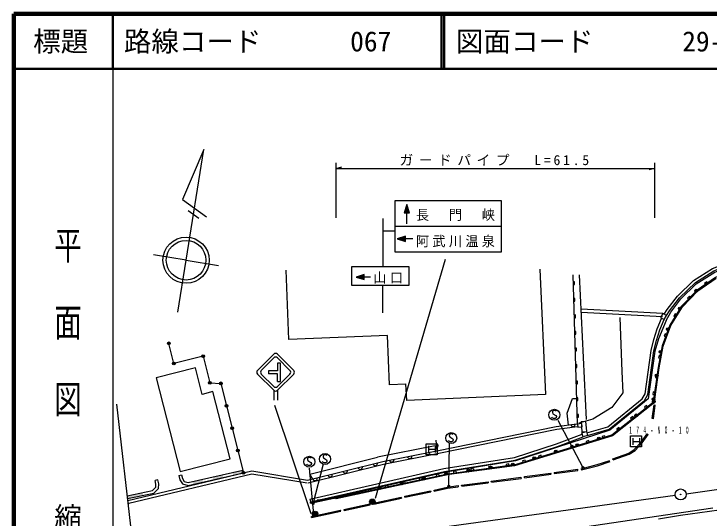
# Model space of a CAD drawing. Units: millimetres, scale not verified. Extents: x 40000 to 680000, y 20000 to 380000.
# Drawn here: x 40000 to 166405, y 288257 to 380000 of the extents above; entities that cross this region are included whole.
import ezdxf
from ezdxf.enums import TextEntityAlignment as Align

# ---------------------------------------------------------------- set-up
doc = ezdxf.new("R2010")
doc.units = ezdxf.units.MM
doc.header["$LTSCALE"] = 1000
for name, color, linetype, lineweight in [('M-BGD', 7, 'Continuous', 25), ('M-TTL', 2, 'Continuous', 140), ('M-TTL-BAND', 7, 'Continuous', 25), ('M-TTL-LINE', 7, 'Continuous', 50)]:
    doc.layers.add(name, color=color, linetype=linetype, lineweight=lineweight)
doc.layers.add('M-TTL-TXT', color=7, linetype='Continuous')
doc.styles.add('@ＭＳ ゴシック', font='')
doc.styles.add('ＭＳ ゴシック', font='')
doc.styles.get('@ＭＳ ゴシック').set_extended_font_data('@MS Gothic')
doc.styles.get('ＭＳ ゴシック').set_extended_font_data('MS Gothic')

msp = doc.modelspace()

# ---------------------------------------------------------------- hatches: boundary and pattern name
at = {"layer": 'M-BGD'}
for points in [[(76255, 295241), (78080, 295657), (77969, 296145), (76144, 295728)], [(79905, 296074), (81730, 296490), (81619, 296978), (79794, 296561)], [(72605, 294407), (74430, 294824), (74319, 295311), (72494, 294895)], [(60684, 291797), (63505, 292403), (63400, 292892), (60579, 292285)]]:
    msp.add_hatch(color=256, dxfattribs=at).paths.add_polyline_path(points)

# ---------------------------------------------------------------- linework, layer by layer
for p, q in [((71305, 335180), (74550, 355320)), ((98607, 342880), (98607, 352880)), ((156503, 352880), (156503, 342880)), ((98607, 351880), (99607, 352160)), ((98607, 351880), (156503, 351880)), ((156503, 351880), (155503, 351600)), ((111456, 341830), (111456, 345311)), ((73616, 342772), (71667, 344173)), ((107060, 342746), (107060, 334045)), ((109353, 341355), (128575, 341355)), ((107060, 340548), (109353, 340548)), ((112556, 339082), (109716, 339082)), ((71305, 335180), (65382, 336134)), ((69778, 325702), (71305, 335180)), ((71305, 335180), (77229, 334225)), ((118397, 335289), (105693, 291848)), ((135657, 333533), (136657, 310739)), ((141625, 332495), (142439, 305374)), ((144102, 306192), (142835, 332532)), ((104862, 332122), (102206, 332122)), ((164364, 329598), (167706, 331898)), ((107060, 325619), (107060, 330565)), ((161586, 326714), (164364, 329598)), ((157982, 325476), (143136, 326288)), ((159422, 323310), (161586, 326714)), ((157949, 324877), (143165, 325685)), ((158036, 319549), (159422, 323310)), ((69091, 316378), (68164, 320057)), ((157306, 315610), (158036, 319549)), ((74400, 317737), (69091, 316378)), ((74400, 317737), (75628, 312864)), ((87251, 318087), (84306, 315143)), ((87251, 317409), (84985, 315143)), ((87930, 318087), (90874, 315143)), ((90195, 315143), (87930, 317409)), ((87951, 316451), (87951, 315070)), ((88491, 316451), (87951, 316451)), ((88491, 313090), (88491, 316451)), ((87951, 315070), (86290, 315070)), ((86290, 315070), (86290, 314530)), ((156559, 309884), (157306, 315610)), ((84306, 314464), (87251, 311520)), ((87251, 312198), (84985, 314464)), ((87951, 314530), (86290, 314530)), ((90874, 314464), (87930, 311520)), ((90195, 314464), (87930, 312198)), ((87951, 313090), (87951, 314530)), ((75628, 312864), (77626, 312772)), ((77626, 312772), (81730, 296490)), ((87951, 313090), (88491, 313090)), ((87251, 311520), (87251, 309727)), ((87930, 311520), (87930, 309727)), ((156494, 309389), (156559, 309884)), ((62034, 280028), (58712, 308984)), ((87411, 308784), (93968, 289113)), ((156503, 309290), (148839, 303241)), ((156077, 306360), (156418, 308839)), ((156275, 306333), (156616, 308811)), ((156418, 308839), (156616, 308811)), ((143453, 297498), (138956, 306043)), ((143155, 305864), (143953, 305921)), ((143953, 305921), (144089, 304021)), ((156275, 306333), (156077, 306360)), ((142439, 305374), (140864, 305185)), ((143155, 305864), (143291, 303964)), ((143291, 303964), (144089, 304021)), ((155150, 303579), (155313, 303464)), ((116718, 302439), (116874, 300424)), ((148839, 303241), (131014, 297791)), ((152536, 302809), (152536, 301609)), ((152536, 302209), (153736, 302209)), ((153736, 302809), (153736, 301609)), ((116588, 301417), (106115, 299333)), ((115370, 301379), (115370, 300179)), ((116570, 301379), (116570, 300179)), ((119070, 294098), (119176, 301781)), ((116874, 300424), (107093, 298478)), ((116971, 299934), (107191, 297988)), ((115370, 300779), (116570, 300779)), ((107093, 298478), (93404, 295078)), ((93809, 296276), (106115, 299333)), ((148989, 298832), (148921, 299020)), ((107213, 297993), (93524, 294593)), ((93666, 297367), (94504, 288891)), ((94410, 290876), (96280, 298136)), ((131014, 297791), (119116, 296162)), ((138233, 296548), (142522, 297136)), ((142549, 296937), (142522, 297136)), ((143130, 297240), (143180, 297046)), ((70000, 296026), (70490, 296126)), ((70000, 296026), (70159, 295248)), ((70490, 296126), (70630, 295441)), ((71695, 294200), (81730, 296490)), ((71704, 294715), (81619, 296978)), ((81730, 296490), (81619, 296978)), ((94351, 295333), (93809, 296276)), ((119116, 296162), (98607, 291761)), ((132838, 295811), (137646, 296457)), ((132865, 295613), (132838, 295811)), ((132865, 295613), (137673, 296259)), ((137673, 296259), (137646, 296457)), ((138233, 296548), (138260, 296350)), ((138260, 296350), (142549, 296937)), ((66168, 295227), (65679, 295122)), ((65830, 294425), (65679, 295122)), ((66333, 294465), (66168, 295227)), ((70159, 295248), (70667, 294472)), ((70630, 295441), (70980, 294906)), ((70980, 294906), (71704, 294715)), ((121391, 294252), (126217, 294885)), ((121417, 294053), (126243, 294686)), ((126217, 294885), (126243, 294686)), ((126790, 294992), (132195, 295691)), ((126815, 294794), (126790, 294992)), ((126815, 294794), (132221, 295493)), ((132195, 295691), (132221, 295493)), ((60579, 292285), (65172, 293273)), ((65172, 293273), (65802, 293894)), ((65419, 292815), (66291, 293673)), ((65802, 293894), (65830, 294425)), ((66291, 293673), (66333, 294465)), ((70667, 294472), (71695, 294200)), ((116443, 293162), (116401, 293357)), ((120760, 294167), (120789, 293969)), ((121417, 294053), (121391, 294252)), ((162221, 292692), (173555, 294239)), ((60684, 291797), (65419, 292815)), ((63139, 279170), (160239, 292422)), ((105383, 291001), (110434, 292076)), ((110434, 292076), (110475, 291880)), ((111054, 292234), (115772, 293237)), ((111095, 292039), (111054, 292234)), ((111095, 292039), (115814, 293041)), ((115772, 293237), (115814, 293041)), ((93794, 291726), (93905, 291238)), ((93925, 290967), (93905, 291238)), ((99983, 289839), (104739, 290855)), ((104781, 290660), (104739, 290855)), ((105383, 291001), (105425, 290806)), ((105425, 290806), (110475, 291880)), ((94089, 288556), (99377, 289704)), ((94132, 288360), (99420, 289509)), ((99420, 289509), (99377, 289704)), ((99983, 289839), (100025, 289643)), ((100025, 289643), (104781, 290660)), ((115239, 282478), (167068, 290145)), ((161197, 288769), (168258, 289746)), ((94132, 288360), (94089, 288556)), ((157233, 288154), (161197, 288769))]:
    msp.add_line(p, q, dxfattribs=at)
for points in [[(74550, 355320), (70654, 346224), (72832, 344657), (75011, 343091)], [(193781, 344330), (195240, 333558), (193894, 331858), (179530, 334332), (175253, 334429), (171314, 333615), (167572, 332037), (164240, 329737), (161416, 326812), (159239, 323369), (157859, 319597), (157152, 315631), (156239, 309376)], [(158233, 325358), (158766, 326228), (160661, 328646), (163598, 331508), (167041, 333694), (170910, 335207), (175942, 336067), (179784, 335918), (192859, 333376)], [(158575, 324207), (159470, 325742), (161237, 328137), (164084, 330866), (167429, 332997), (171101, 334462), (176022, 335285)], [(158660, 325097), (159177, 325943), (161034, 328311), (163909, 331114), (167268, 333246), (171044, 334722), (175974, 335565), (179726, 335420), (192763, 332885)], [(107933, 321511), (90012, 320775), (89495, 333379)], [(141678, 330739), (141928, 330746), (141913, 331246), (141663, 331238)], [(166112, 331029), (165970, 331235), (165558, 330951), (165701, 330745)], [(141768, 327725), (142018, 327733), (142003, 328232), (141753, 328225)], [(163002, 328454), (162822, 328628), (162474, 328268), (162654, 328095)], [(141859, 324712), (142109, 324719), (142094, 325219), (141844, 325211)], [(160461, 325302), (160250, 325436), (159983, 325013), (160194, 324879)], [(158575, 324207), (157200, 320897), (156557, 318637), (155301, 309960), (148339, 304236), (131202, 298656), (118553, 296635), (93925, 290967)], [(150164, 324734), (150526, 314933), (150694, 311049), (148694, 308371), (145246, 306248), (142732, 305557)], [(144186, 303779), (148011, 304868), (154263, 309959), (154776, 310899), (155876, 318772), (156362, 320726), (156987, 322683), (157770, 324575)], [(144323, 303298), (148246, 304416), (154655, 309633), (155258, 310740), (156368, 318677), (156844, 320589), (157457, 322511), (158232, 324384)], [(111268, 312625), (108302, 312503), (107933, 321511)], [(141949, 321698), (142199, 321706), (142184, 322205), (141934, 322198)], [(158635, 321718), (158400, 321804), (158229, 321334), (158463, 321249)], [(142040, 318685), (142289, 318692), (142274, 319192), (142025, 319185)], [(157549, 317860), (157303, 317904), (157215, 317412), (157461, 317368)], [(142130, 315671), (142380, 315679), (142365, 316179), (142115, 316171)], [(74246, 310774), (73005, 315618), (65877, 313792)], [(65877, 313792), (70250, 296716), (79316, 299038)], [(156959, 314315), (156712, 314351), (156640, 313856), (156887, 313820)], [(136657, 310739), (111418, 309632), (111284, 312681)], [(142220, 312658), (142470, 312665), (142455, 313165), (142205, 313158)], [(79316, 299038), (76183, 311270), (74246, 310774)], [(156503, 311187), (156256, 311223), (156183, 310729), (156431, 310692)], [(140864, 305185), (140621, 307332), (141584, 310000), (142299, 310019)], [(142311, 309644), (142561, 309652), (142546, 310152), (142296, 310144)], [(93925, 290967), (118607, 296273), (131358, 298048), (148722, 303385), (156239, 309376)], [(155181, 308533), (155026, 308729), (154635, 308417), (154790, 308222)], [(156494, 309389), (156484, 309309), (156467, 309261), (156430, 309205), (156395, 309170), (156351, 309145), (156288, 309123), (156237, 309120), (156207, 309123)], [(138592, 307691), (138512, 307771), (138352, 307811), (138192, 307811), (137952, 307691), (137912, 307451), (137992, 307251), (138552, 306931), (138632, 306731), (138592, 306491), (138392, 306371), (138112, 306371), (137872, 306491), (137792, 306611)], [(142401, 306631), (142651, 306638), (142636, 307138), (142386, 307131)], [(152676, 306536), (152520, 306732), (152129, 306420), (152285, 306225)], [(142439, 305374), (138613, 304856), (116874, 300424)], [(142506, 304879), (138696, 304363), (116973, 299934)], [(141254, 305232), (141298, 305140), (141355, 305067), (141444, 304997), (141529, 304959), (141628, 304938), (141755, 304953), (141847, 304997), (141920, 305054), (141990, 305143), (142028, 305228), (142049, 305327)], [(150170, 304539), (150015, 304734), (149624, 304423), (149779, 304227)], [(93794, 291726), (118194, 297254), (131039, 299283), (138680, 301763), (143301, 303508)], [(119837, 303458), (119757, 303538), (119597, 303578), (119437, 303578), (119197, 303458), (119157, 303218), (119237, 303018), (119797, 302698), (119877, 302498), (119837, 302258), (119637, 302138), (119357, 302138), (119117, 302258), (119037, 302378)], [(148921, 299020), (151809, 300078), (152806, 300743), (154064, 302054), (155150, 303579)], [(148989, 298832), (151900, 299899), (152935, 300588), (154219, 301926), (155313, 303464)], [(93905, 291238), (118289, 296762), (131156, 298795), (138846, 301291), (143478, 303040)], [(144620, 302124), (144547, 302363), (144069, 302216), (144142, 301977)], [(147514, 303013), (147441, 303252), (146963, 303105), (147036, 302866)], [(116827, 301033), (116920, 301072), (116996, 301126), (117070, 301212), (117111, 301296), (117136, 301394), (117126, 301522), (117087, 301615), (117033, 301691), (116947, 301764), (116863, 301806), (116765, 301831)], [(141726, 301235), (141653, 301473), (141175, 301327), (141248, 301088)], [(96889, 299644), (96809, 299724), (96649, 299764), (96489, 299764), (96249, 299644), (96209, 299404), (96289, 299204), (96849, 298884), (96929, 298684), (96889, 298444), (96689, 298324), (96409, 298324), (96169, 298444), (96089, 298564)], [(114851, 300022), (114901, 299934), (114964, 299865), (115058, 299802), (115146, 299771), (115246, 299758), (115372, 299783), (115460, 299833), (115529, 299896), (115592, 299990), (115623, 300078), (115636, 300178)], [(135938, 299456), (135865, 299695), (135387, 299548), (135460, 299309)], [(138832, 300345), (138759, 300584), (138281, 300437), (138354, 300198)], [(94046, 299152), (93966, 299232), (93806, 299272), (93646, 299272), (93406, 299152), (93366, 298912), (93446, 298712), (94006, 298392), (94086, 298192), (94046, 297952), (93846, 297832), (93566, 297832), (93326, 297952), (93246, 298072)], [(108331, 298725), (108381, 298637), (108444, 298568), (108538, 298505), (108625, 298473), (108726, 298461), (108851, 298486), (108939, 298536), (109008, 298599), (109071, 298693), (109103, 298780), (109115, 298881)], [(111591, 299373), (111641, 299285), (111704, 299216), (111798, 299154), (111886, 299122), (111986, 299109), (112112, 299134), (112200, 299184), (112269, 299247), (112331, 299341), (112363, 299429), (112376, 299529)], [(133044, 298566), (132971, 298805), (132493, 298658), (132566, 298419)], [(143130, 297240), (146061, 297984), (148348, 298755)], [(143180, 297046), (146118, 297792), (148412, 298566)], [(102598, 297362), (102652, 297277), (102718, 297210), (102815, 297152), (102904, 297125), (103005, 297117), (103129, 297148), (103215, 297202), (103281, 297268), (103339, 297365), (103366, 297454), (103374, 297555)], [(105336, 298042), (105390, 297957), (105456, 297891), (105553, 297832), (105642, 297805), (105743, 297797), (105867, 297828), (105953, 297882), (106019, 297948), (106077, 298045), (106104, 298134), (106112, 298235)], [(123636, 296973), (123602, 297221), (123107, 297152), (123141, 296904)], [(126824, 297417), (126790, 297665), (126295, 297596), (126329, 297348)], [(130012, 297861), (129978, 298108), (129482, 298040), (129517, 297792)], [(93404, 295078), (83264, 296782), (60730, 291394)], [(93321, 294585), (83281, 296272), (60870, 290914), (60800, 290785)], [(97122, 296002), (97176, 295917), (97242, 295850), (97339, 295792), (97428, 295765), (97529, 295757), (97654, 295788), (97739, 295842), (97805, 295908), (97863, 296005), (97891, 296094), (97899, 296195)], [(99860, 296682), (99914, 296597), (99980, 296530), (100077, 296472), (100166, 296445), (100267, 296437), (100391, 296468), (100477, 296522), (100543, 296588), (100601, 296685), (100629, 296774), (100637, 296875)], [(117309, 295994), (117256, 296239), (116767, 296134), (116820, 295889)], [(120448, 296530), (120414, 296777), (119919, 296708), (119953, 296461)], [(94384, 295322), (94439, 295237), (94504, 295170), (94601, 295112), (94691, 295085), (94791, 295077), (94916, 295108), (95001, 295162), (95067, 295228), (95126, 295325), (95153, 295414), (95161, 295515)], [(111138, 294668), (111086, 294912), (110597, 294807), (110649, 294563)], [(114223, 295331), (114171, 295575), (113682, 295470), (113735, 295226)], [(104968, 293341), (104915, 293586), (104426, 293481), (104479, 293236)], [(108053, 294005), (108000, 294249), (107512, 294144), (107564, 293899)], [(116401, 293357), (118783, 293874), (120760, 294167)], [(116443, 293162), (118819, 293677), (120789, 293969)], [(98797, 292015), (98745, 292259), (98256, 292154), (98308, 291910)], [(101882, 292678), (101830, 292922), (101341, 292817), (101394, 292573)], [(95712, 291352), (95659, 291596), (95171, 291491), (95223, 291246)]]:
    msp.add_lwpolyline(points, dxfattribs=at)
for points in [[(128575, 336633), (109353, 336633), (109353, 346076), (128575, 346076)], [(111456, 345311), (110976, 343811), (111936, 343811)], [(111456, 345131), (111066, 343871), (111846, 343871)], [(111456, 344951), (111156, 343931), (111756, 343931)], [(111456, 344771), (111246, 343991), (111666, 343991)], [(111456, 344591), (111336, 344051), (111576, 344051)], [(111456, 344351), (111426, 344111), (111486, 344111)], [(109716, 339082), (111216, 338602), (111216, 339562)], [(109896, 339082), (111156, 338692), (111156, 339472)], [(110076, 339082), (111096, 338782), (111096, 339382)], [(110256, 339082), (111036, 338872), (111036, 339292)], [(110436, 339082), (110976, 338962), (110976, 339202)], [(110676, 339082), (110916, 339052), (110916, 339112)], [(111823, 330565), (101473, 330565), (101473, 334045), (111823, 334045)], [(102206, 332122), (103706, 331642), (103706, 332602)], [(102386, 332122), (103646, 331732), (103646, 332512)], [(102566, 332122), (103586, 331822), (103586, 332422)], [(102746, 332122), (103526, 331912), (103526, 332332)], [(102926, 332122), (103466, 332002), (103466, 332242)], [(103166, 332122), (103406, 332092), (103406, 332152)], [(158660, 325097), (157982, 325476), (157577, 324750), (158255, 324372)], [(142511, 304810), (143328, 304880), (143279, 305446), (142462, 305376)], [(144323, 303298), (143478, 303040), (143256, 303767), (144102, 304025)], [(152136, 301209), (152136, 303209), (154136, 303209), (154136, 301209)], [(114970, 299779), (114970, 301779), (116970, 301779), (116970, 299779)]]:
    msp.add_lwpolyline(points, close=True, dxfattribs=at)
for centre, radius in [((71305, 335180), 4200), ((71305, 335180), 3600), ((164053, 329635), 250), ((164053, 329635), 150), ((164053, 329635), 50), ((161100, 326416), 250), ((161100, 326416), 150), ((161100, 326416), 50), ((158909, 322640), 250), ((158909, 322640), 150), ((158909, 322640), 50), ((68164, 320057), 250), ((68164, 320057), 220), ((68164, 320057), 190), ((68164, 320057), 160), ((68164, 320057), 130), ((68164, 320057), 100), ((68164, 320057), 70), ((68164, 320057), 40), ((68164, 320057), 10), ((157585, 318488), 250), ((157585, 318488), 150), ((74400, 317737), 250), ((74400, 317737), 250), ((74400, 317737), 220), ((74400, 317737), 220), ((74400, 317737), 190), ((74400, 317737), 190), ((74400, 317737), 160), ((74400, 317737), 160), ((74400, 317737), 130), ((74400, 317737), 130), ((74400, 317737), 100), ((74400, 317737), 100), ((74400, 317737), 70), ((74400, 317737), 70), ((74400, 317737), 40), ((74400, 317737), 40), ((74400, 317737), 10), ((74400, 317737), 10), ((157585, 318488), 50), ((69091, 316378), 250), ((69091, 316378), 220), ((69091, 316378), 190), ((69091, 316378), 160), ((69091, 316378), 130), ((69091, 316378), 100), ((69091, 316378), 70), ((69091, 316378), 40), ((69091, 316378), 10), ((156871, 314208), 250), ((156871, 314208), 150), ((156871, 314208), 50), ((75628, 312864), 250), ((75628, 312864), 250), ((75628, 312864), 220), ((75628, 312864), 220), ((75628, 312864), 190), ((75628, 312864), 190), ((75628, 312864), 160), ((75628, 312864), 160), ((75628, 312864), 130), ((75628, 312864), 130), ((75628, 312864), 100), ((75628, 312864), 100), ((75628, 312864), 70), ((75628, 312864), 70), ((75628, 312864), 40), ((75628, 312864), 40), ((75628, 312864), 10), ((75628, 312864), 10), ((77626, 312772), 250), ((77626, 312772), 250), ((77626, 312772), 220), ((77626, 312772), 220), ((77626, 312772), 190), ((77626, 312772), 190), ((77626, 312772), 160), ((77626, 312772), 160), ((77626, 312772), 130), ((77626, 312772), 130), ((77626, 312772), 100), ((77626, 312772), 100), ((77626, 312772), 70), ((77626, 312772), 70), ((77626, 312772), 40), ((77626, 312772), 40), ((77626, 312772), 10), ((77626, 312772), 10), ((156311, 309917), 250), ((156348, 309487), 250), ((156311, 309917), 150), ((156311, 309917), 50), ((78652, 308701), 250), ((78652, 308701), 220), ((78652, 308701), 190), ((78652, 308701), 160), ((78652, 308701), 130), ((78652, 308701), 100), ((78652, 308701), 70), ((78652, 308701), 40), ((78652, 308701), 10), ((156348, 309487), 150), ((156348, 309487), 50), ((138272, 307051), 1000), ((153136, 306951), 250), ((153136, 306951), 150), ((153136, 306951), 50), ((79678, 304631), 250), ((79678, 304631), 220), ((79678, 304631), 190), ((79678, 304631), 160), ((79678, 304631), 130), ((79678, 304631), 100), ((79678, 304631), 70), ((79678, 304631), 40), ((79678, 304631), 10), ((149923, 304415), 250), ((119517, 302818), 1000), ((149923, 304415), 150), ((149923, 304415), 50), ((146362, 302745), 250), ((146362, 302745), 150), ((146362, 302745), 50), ((142448, 301548), 250), ((142448, 301548), 150), ((142448, 301548), 50), ((80704, 300561), 250), ((80704, 300561), 220), ((80704, 300561), 190), ((80704, 300561), 160), ((80704, 300561), 130), ((80704, 300561), 100), ((80704, 300561), 70), ((80704, 300561), 40), ((80704, 300561), 10), ((96569, 299004), 1000), ((138535, 300352), 250), ((138535, 300352), 150), ((138535, 300352), 50), ((93726, 298512), 1000), ((134621, 299155), 250), ((134621, 299155), 150), ((134621, 299155), 50), ((122628, 296895), 250), ((126683, 297450), 250), ((126683, 297450), 150), ((126683, 297450), 50), ((130738, 298006), 250), ((130738, 298006), 150), ((130738, 298006), 50), ((143453, 297498), 150), ((143453, 297498), 90), ((143453, 297498), 30), ((81730, 296490), 250), ((81730, 296490), 220), ((81730, 296490), 190), ((81730, 296490), 160), ((81730, 296490), 130), ((81730, 296490), 100), ((81730, 296490), 70), ((81730, 296490), 40), ((81730, 296490), 10), ((118562, 296299), 250), ((118562, 296299), 150), ((118562, 296299), 50), ((122628, 296895), 150), ((122628, 296895), 50), ((110559, 294581), 250), ((110559, 294581), 150), ((110559, 294581), 50), ((114560, 295440), 250), ((114560, 295440), 150), ((114560, 295440), 50), ((106557, 293723), 250), ((106557, 293723), 150), ((106557, 293723), 50), ((119070, 294098), 150), ((119070, 294098), 90), ((119070, 294098), 30), ((161230, 292557), 1000), ((98554, 292005), 250), ((98554, 292005), 150), ((98554, 292005), 50), ((102556, 292864), 250), ((102556, 292864), 150), ((102556, 292864), 50), ((161230, 292557), 40), ((94410, 290876), 150), ((94410, 290876), 90), ((94410, 290876), 30), ((105178, 291233), 500), ((105178, 291233), 300), ((105178, 291233), 100), ((94767, 289024), 500), ((94504, 288891), 150), ((94504, 288891), 90), ((94767, 289024), 300), ((94504, 288891), 30), ((94767, 289024), 100)]:
    msp.add_circle(centre, radius, dxfattribs=at)
for centre, start, end in [((87590, 317748), 45, 135), ((87590, 317069), 45, 135.00015), ((84646, 314803), 135, 225), ((85324, 314803), 135.00016, 224.99989), ((89856, 314803), 314.99995, 45), ((90535, 314803), 315, 45), ((87590, 312538), 224.99989, 314.99995), ((87590, 311859), 225, 315)]:
    msp.add_arc(centre, 480, start, end, dxfattribs=at)
at = {"layer": 'M-TTL'}
for p, q in [((40000, 380000), (40000, 20000)), ((680000, 380000), (40000, 380000))]:
    msp.add_line(p, q, dxfattribs=at)
at = {"layer": 'M-TTL-BAND'}
msp.add_line((58000, 370000), (58000, 20000), dxfattribs=at)
at = {"layer": 'M-TTL-LINE'}
for p, q in [((58000, 380000), (58000, 370000)), ((117750, 380000), (117750, 370000)), ((118250, 380000), (118250, 370000)), ((40000, 370000), (680000, 370000))]:
    msp.add_line(p, q, dxfattribs=at)

# ---------------------------------------------------------------- texts
at = {"layer": 'M-BGD', "attachment_point": 7, "style": 'ＭＳ ゴシック'}
for s, insert, char_height in [('\\T1.4;ガードパイプ\u3000L=61.5', (110117, 352380), 1833), ('\\T1.26;\\W0.95;長\u3000門\u3000峡', (113112, 342317), 1833), ('\\T1.26;\\W0.95;阿武川温泉', (113112, 337510), 1833), ('\\T1.29;\\W0.95;山口', (105320, 330931), 1833), ('\\T2.66;\\W0.45;174-NO-10', (151884, 303610), 1320)]:
    msp.add_mtext(s, dxfattribs=dict(at, insert=insert, char_height=char_height))
at = {"layer": 'M-TTL-BAND', "style": '@ＭＳ ゴシック', "width": 1.4}
msp.add_text('平  面  図', height=3666, rotation=270, dxfattribs=at).set_placement((49777, 306475), align=Align.MIDDLE_RIGHT)
at = {"layer": 'M-TTL-BAND', "style": '@ＭＳ ゴシック'}
msp.add_text('縮尺千分の一', height=3666, rotation=270, dxfattribs=at).set_placement((49777, 261030), align=Align.MIDDLE_RIGHT)
at = {"layer": 'M-TTL-TXT', "style": 'ＭＳ ゴシック'}
msp.add_text('標題', height=3666, dxfattribs=at).set_placement((48500, 375000), align=Align.MIDDLE_CENTER)
for s, p in [('路線コード', (60000, 375000)), ('067', (101142, 375000)), ('図面コード', (120380, 375000)), ('29-0', (161521, 375000))]:
    msp.add_text(s, height=3666, dxfattribs=at).set_placement(p, align=Align.MIDDLE_LEFT)

doc.saveas('drawing.dxf')
